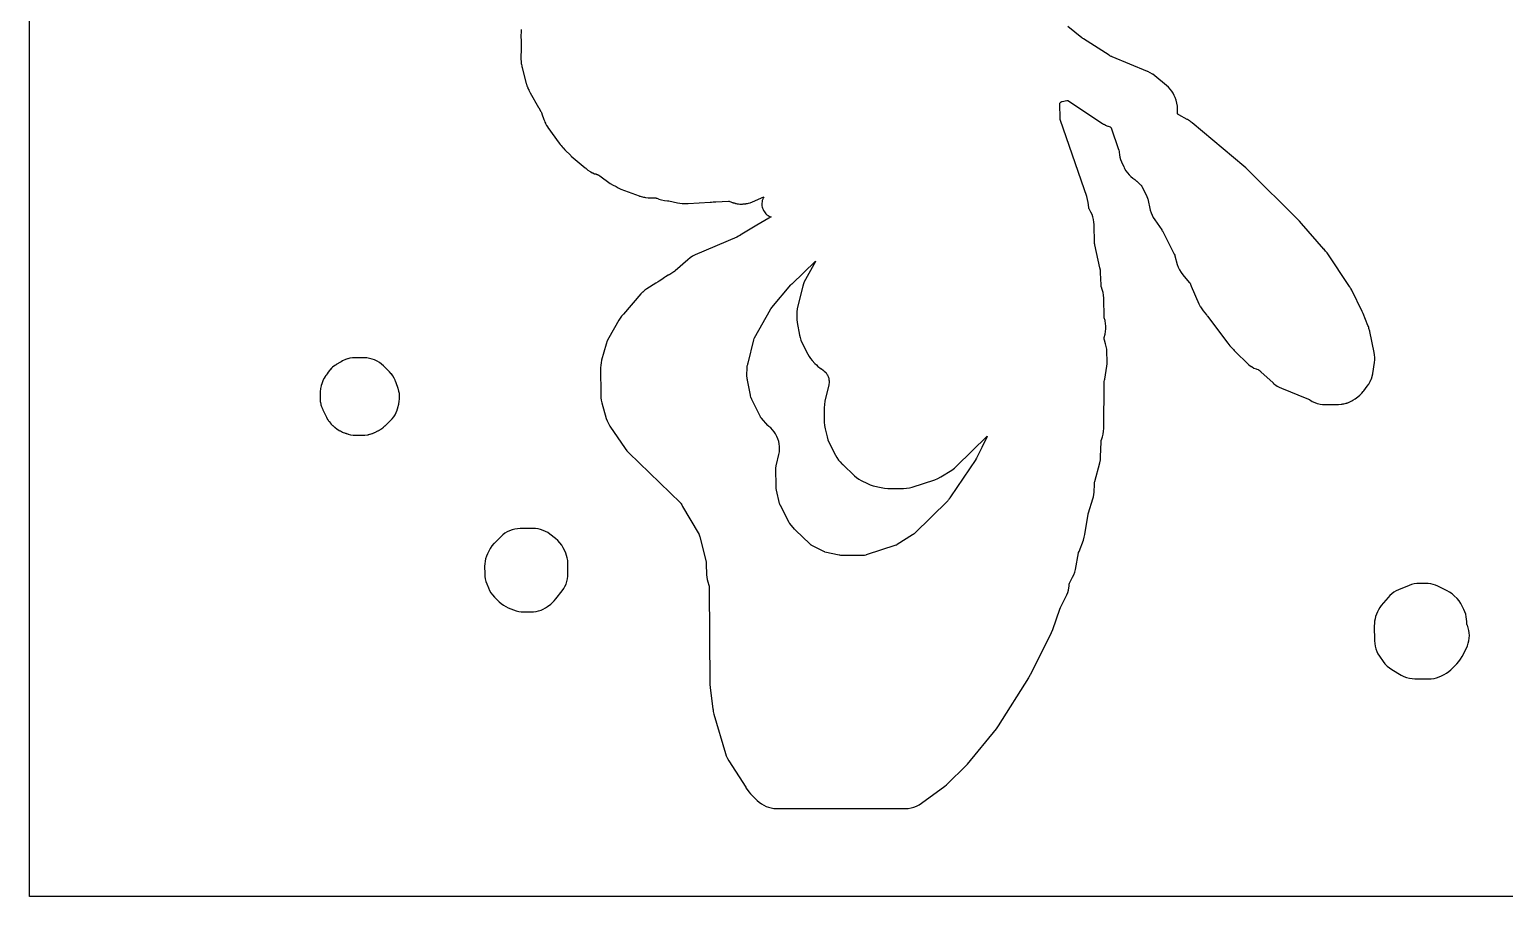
# Model space of a CAD drawing. Header units: millimetres. Extents: x 0 to 300, y 0 to 300.
# Drawn here: x 0 to 134.1, y 0 to 78.8 of the extents above; entities that cross this region are included whole.
import ezdxf

# ---------------------------------------------------------------- set-up
doc = ezdxf.new("R2010")
doc.units = ezdxf.units.MM
doc.layers.add('CUT', color=7, linetype='CONTINUOUS')

msp = doc.modelspace()

# ---------------------------------------------------------------- linework, layer by layer
at = {"layer": 'CUT'}
for points in [[(299.95, 0), (0.05, 0), (0.02, 0), (0.01, 0), (0.01, 0.01), (0, 0.01), (0, 0.02), (0, 0.05), (0, 299.92), (0, 299.95), (0, 299.96), (0.01, 299.97), (0.02, 299.97), (0.05, 299.97), (299.95, 299.97)], [(44.72, 78.81), (44.72, 78.76), (44.72, 78.72), (44.71, 78.68), (44.7, 78.55), (44.7, 78.48), (44.7, 78.47), (44.69, 78.35), (44.69, 78.34), (44.69, 78.31), (44.7, 77.61), (44.7, 77.37), (44.7, 77.18), (44.69, 76.12), (44.7, 75.91), (44.71, 75.83), (44.72, 75.7), (44.74, 75.62), (44.74, 75.61), (44.77, 75.49), (44.79, 75.39), (44.8, 75.37), (44.81, 75.33), (45.17, 73.91), (45.19, 73.85), (45.23, 73.69), (45.25, 73.64), (45.31, 73.49), (45.33, 73.43), (45.4, 73.32), (45.41, 73.29), (45.41, 73.28), (45.53, 73.04), (46.3, 71.71), (46.34, 71.64), (46.34, 71.63), (46.36, 71.61), (46.51, 71.35), (46.51, 71.34), (46.52, 71.32), (46.53, 71.31), (46.55, 71.27), (46.56, 71.24), (46.58, 71.19), (46.58, 71.18), (46.58, 71.17), (46.59, 71.15), (46.59, 71.14), (46.77, 70.62), (46.78, 70.61), (46.83, 70.49), (46.87, 70.37), (46.92, 70.28), (46.93, 70.26), (46.99, 70.15), (47.02, 70.08), (47.13, 69.93), (47.15, 69.9), (48.18, 68.46), (48.26, 68.35), (48.29, 68.31), (48.34, 68.26), (48.34, 68.25), (48.44, 68.14), (48.49, 68.08), (48.5, 68.07), (48.5, 68.06), (48.51, 68.05), (48.52, 68.04), (48.7, 67.86), (49.22, 67.34), (49.26, 67.3), (49.44, 67.14), (50.55, 66.22), (50.59, 66.19), (50.6, 66.18), (50.61, 66.17), (50.66, 66.13), (50.79, 66.02), (50.98, 65.9), (51.04, 65.87), (51.18, 65.79), (51.24, 65.77), (51.39, 65.7), (51.46, 65.69), (51.49, 65.68), (51.52, 65.67), (51.54, 65.66), (51.58, 65.65), (51.59, 65.64), (51.61, 65.63), (51.66, 65.62), (51.68, 65.61), (51.69, 65.61), (51.7, 65.6), (51.71, 65.6), (51.72, 65.59), (51.73, 65.59), (51.74, 65.58), (51.76, 65.57), (51.82, 65.53), (51.83, 65.52), (51.84, 65.51), (51.87, 65.49), (52.82, 64.81), (53.07, 64.65), (53.28, 64.56), (53.3, 64.55), (53.34, 64.53), (53.35, 64.52), (53.53, 64.41), (53.79, 64.3), (55.44, 63.69), (55.49, 63.67), (55.55, 63.65), (55.64, 63.62), (55.75, 63.59), (55.85, 63.56), (55.92, 63.55), (55.93, 63.55), (55.94, 63.55), (56.01, 63.53), (56.06, 63.53), (56.28, 63.51), (56.87, 63.49), (56.94, 63.49), (56.95, 63.49), (56.97, 63.49), (57, 63.48), (57.02, 63.48), (57.03, 63.47), (57.04, 63.47), (57.05, 63.47), (57.06, 63.46), (57.19, 63.41), (57.23, 63.39), (57.49, 63.31), (57.75, 63.25), (58.02, 63.23), (58.11, 63.23), (58.13, 63.23), (58.15, 63.22), (58.92, 63.05), (59.15, 63.01), (59.37, 62.99), (59.55, 62.99), (59.6, 62.99), (59.67, 62.98), (59.9, 62.98), (61.91, 63.11), (61.96, 63.11), (62.01, 63.12), (62.18, 63.13), (62.43, 63.14), (63.57, 63.2), (63.58, 63.2), (63.61, 63.2), (63.63, 63.19), (63.7, 63.17), (63.79, 63.13), (63.91, 63.09), (63.92, 63.09), (63.94, 63.08), (63.97, 63.07), (64.01, 63.06), (64.02, 63.06), (64.06, 63.05), (64.08, 63.04), (64.1, 63.04), (64.14, 63.02), (64.18, 63.01), (64.22, 63), (64.26, 62.99), (64.37, 62.97), (64.48, 62.96), (64.6, 62.94), (64.61, 62.94), (64.73, 62.94), (64.84, 62.94), (64.9, 62.95), (64.93, 62.95), (64.96, 62.95), (64.99, 62.95), (65, 62.95), (65.01, 62.95), (65.02, 62.96), (65.04, 62.96), (65.05, 62.96), (65.07, 62.96), (65.15, 62.97), (65.19, 62.98), (65.25, 62.99), (65.27, 62.99), (65.3, 63), (65.4, 63.02), (65.5, 63.05), (65.51, 63.05), (65.52, 63.06), (65.53, 63.06), (65.75, 63.14), (66.77, 63.58), (66.73, 63.5), (66.68, 63.38), (66.64, 63.27), (66.62, 63.15), (66.6, 63.03), (66.6, 62.91), (66.61, 62.79), (66.63, 62.67), (66.66, 62.56), (66.71, 62.44), (66.76, 62.34), (66.83, 62.23), (66.9, 62.14), (66.98, 62.05), (67.07, 61.97), (67.17, 61.9), (67.27, 61.84), (67.38, 61.79), (67.44, 61.77), (67.25, 61.67), (66.16, 61.01), (64.64, 60.1), (64.62, 60.09), (64.6, 60.08), (64.48, 60.01), (64.47, 60.01), (64.34, 59.94), (60.53, 58.31), (60.29, 58.19), (60.07, 58.05), (59.86, 57.88), (58.73, 56.88), (58.68, 56.84), (58.67, 56.83), (58.65, 56.81), (58.61, 56.79), (58.6, 56.78), (58.59, 56.77), (58.42, 56.66), (58.4, 56.65), (58.39, 56.64), (58.38, 56.64), (58.37, 56.63), (58.36, 56.62), (58.35, 56.62), (58.33, 56.61), (58.32, 56.61), (58.3, 56.6), (58.26, 56.57), (58.24, 56.56), (58.23, 56.55), (58.16, 56.51), (58.13, 56.49), (58.11, 56.48), (58.1, 56.48), (58.07, 56.46), (57.85, 56.31), (57.75, 56.25), (57.5, 56.09), (57.26, 55.94), (57.16, 55.88), (56.95, 55.75), (56.15, 55.24), (56.13, 55.22), (55.95, 55.1), (55.77, 54.94), (55.76, 54.93), (55.6, 54.77), (54.01, 52.93), (53.99, 52.91), (53.89, 52.8), (53.84, 52.74), (53.71, 52.57), (53.59, 52.38), (52.68, 50.78), (52.54, 50.5), (52.44, 50.21), (52.03, 48.74), (51.98, 48.52), (51.95, 48.29), (51.94, 48.06), (51.95, 45.56), (51.96, 45.33), (51.99, 45.1), (52.05, 44.87), (52.46, 43.46), (52.54, 43.22), (52.66, 42.98), (52.79, 42.76), (54.17, 40.72), (54.33, 40.51), (54.5, 40.32), (59.21, 35.78), (59.24, 35.75), (59.24, 35.74), (59.25, 35.73), (59.25, 35.72), (59.27, 35.7), (59.28, 35.68), (59.32, 35.6), (59.4, 35.46), (60.81, 33.04), (60.86, 32.97), (60.88, 32.94), (60.9, 32.9), (60.91, 32.88), (60.93, 32.77), (60.95, 32.68), (61.53, 30.42), (61.53, 30.41), (61.53, 30.4), (61.53, 30.36), (61.54, 30.25), (61.58, 29.23), (61.6, 29.01), (61.63, 28.8), (61.69, 28.59), (61.78, 28.3), (61.78, 28.28), (61.8, 28.23), (61.82, 28.15), (61.82, 28.14), (61.82, 28.13), (61.82, 28.12), (61.82, 28.07), (61.88, 19.29), (61.9, 18.95), (62.16, 17.05), (62.17, 16.97), (62.19, 16.81), (62.25, 16.58), (63.29, 12.99), (63.37, 12.77), (63.47, 12.55), (63.59, 12.34), (65.14, 9.93), (65.16, 9.89), (65.26, 9.72), (65.41, 9.52), (65.57, 9.34), (66.18, 8.73), (66.36, 8.57), (66.56, 8.42), (66.77, 8.3), (66.99, 8.19), (67.22, 8.11), (67.46, 8.05), (67.7, 8.01), (67.95, 8), (79.66, 8), (79.92, 8.01), (80.18, 8.06), (80.44, 8.12), (80.68, 8.22), (80.91, 8.34), (81.13, 8.48), (83.24, 10.02), (83.39, 10.14), (83.53, 10.26), (85.12, 11.83), (85.13, 11.84), (85.14, 11.85), (85.3, 12.03), (87.94, 15.25), (88.13, 15.51), (90.87, 19.88), (90.87, 19.89), (90.92, 19.97), (91.04, 20.17), (91.06, 20.21), (92.94, 23.98), (93.06, 24.28), (93.7, 26.13), (93.7, 26.14), (93.71, 26.16), (93.72, 26.18), (93.76, 26.27), (94.26, 27.23), (94.35, 27.42), (94.42, 27.63), (94.48, 27.84), (94.52, 28.05), (94.54, 28.2), (94.55, 28.39), (94.55, 28.4), (94.55, 28.41), (94.57, 28.45), (94.58, 28.48), (94.87, 29.03), (94.98, 29.25), (95.06, 29.49), (95.12, 29.73), (95.4, 31.23), (95.41, 31.27), (95.41, 31.28), (95.45, 31.37), (95.85, 32.4), (95.93, 32.66), (95.99, 32.91), (96.28, 34.74), (96.29, 34.8), (96.3, 34.82), (96.3, 34.83), (96.31, 34.85), (96.32, 34.86), (96.72, 36.14), (96.77, 36.34), (96.81, 36.55), (96.83, 36.75), (96.87, 37.48), (96.87, 37.62), (96.87, 37.63), (96.87, 37.64), (96.87, 37.66), (96.89, 37.71), (97.33, 39.43), (97.39, 39.7), (97.41, 39.98), (97.45, 41.3), (97.46, 41.39), (97.47, 41.49), (97.48, 41.52), (97.57, 41.78), (97.64, 42.03), (97.68, 42.29), (97.7, 42.55), (97.74, 46.68), (97.74, 46.76), (97.74, 46.78), (97.75, 46.8), (97.75, 46.81), (97.77, 46.94), (97.79, 47.02), (97.98, 48.21), (98, 48.43), (98.01, 48.66), (97.99, 49.52), (97.97, 49.76), (97.93, 50), (97.87, 50.23), (97.76, 50.57), (97.73, 50.66), (97.74, 50.71), (97.75, 50.8), (97.83, 51.12), (97.87, 51.36), (97.9, 51.6), (97.9, 51.84), (97.87, 52.08), (97.83, 52.32), (97.82, 52.36), (97.79, 52.43), (97.77, 52.5), (97.76, 52.54), (97.75, 52.58), (97.75, 52.6), (97.75, 52.64), (97.71, 54.38), (97.69, 54.65), (97.64, 54.91), (97.56, 55.17), (97.49, 55.37), (97.47, 55.41), (97.47, 55.44), (97.46, 55.48), (97.46, 55.49), (97.45, 55.6), (97.41, 56.69), (97.39, 56.92), (97.35, 57.15), (96.89, 59.24), (96.88, 59.27), (96.88, 59.29), (96.87, 59.32), (96.87, 59.33), (96.87, 59.34), (96.87, 59.37), (96.87, 59.39), (96.83, 61.07), (96.81, 61.3), (96.77, 61.54), (96.71, 61.77), (96.63, 61.99), (96.53, 62.2), (96.36, 62.51), (96.35, 62.54), (96.34, 62.55), (96.33, 62.58), (96.33, 62.59), (96.33, 62.61), (96.27, 63.09), (96.23, 63.36), (96.15, 63.63), (95.67, 65.01), (93.74, 70.61), (93.73, 70.66), (93.72, 70.74), (93.72, 70.76), (93.69, 71.99), (93.7, 72.07), (93.71, 72.09), (93.71, 72.1), (93.81, 72.21), (93.82, 72.22), (93.83, 72.23), (93.84, 72.24), (93.85, 72.24), (93.86, 72.25), (93.88, 72.25), (93.93, 72.27), (94.35, 72.34), (94.4, 72.35), (94.41, 72.35), (94.42, 72.35), (94.43, 72.35), (94.46, 72.34), (94.47, 72.33), (94.52, 72.3), (97.58, 70.27), (97.59, 70.27), (97.69, 70.21), (97.72, 70.19), (97.73, 70.18), (97.75, 70.17), (97.77, 70.16), (97.82, 70.13), (97.83, 70.12), (98.08, 70.02), (98.09, 70.01), (98.28, 69.95), (98.32, 69.94), (98.34, 69.93), (98.35, 69.92), (98.36, 69.88), (99.05, 67.9), (99.06, 67.87), (99.07, 67.83), (99.1, 67.73), (99.1, 67.72), (99.11, 67.69), (99.11, 67.66), (99.14, 67.42), (99.17, 67.2), (99.23, 66.98), (99.31, 66.77), (99.4, 66.56), (99.51, 66.35), (99.57, 66.23), (99.6, 66.17), (99.72, 65.97), (99.85, 65.78), (100, 65.6), (100.16, 65.44), (100.34, 65.29), (100.53, 65.16), (100.57, 65.14), (100.59, 65.12), (100.66, 65.06), (100.68, 65.04), (100.69, 65.03), (100.74, 64.99), (101.05, 64.69), (101.1, 64.65), (101.1, 64.64), (101.13, 64.61), (101.13, 64.6), (101.15, 64.56), (101.62, 63.63), (101.63, 63.59), (101.64, 63.57), (101.66, 63.53), (101.67, 63.5), (101.67, 63.49), (101.69, 63.45), (101.7, 63.4), (101.93, 62.38), (102, 62.15), (102.09, 61.92), (102.2, 61.71), (102.33, 61.5), (102.97, 60.59), (102.99, 60.56), (103.02, 60.51), (103.04, 60.49), (103.11, 60.37), (104.1, 58.39), (104.15, 58.28), (104.16, 58.25), (104.16, 58.24), (104.39, 57.45), (104.47, 57.19), (104.59, 56.95), (104.73, 56.72), (104.89, 56.5), (105.48, 55.82), (105.52, 55.77), (105.56, 55.72), (105.57, 55.71), (105.57, 55.7), (105.58, 55.69), (105.58, 55.68), (105.6, 55.62), (105.62, 55.57), (105.63, 55.56), (105.66, 55.47), (106.35, 53.88), (106.48, 53.62), (106.5, 53.59), (106.61, 53.41), (106.74, 53.23), (107.03, 52.87), (107.06, 52.83), (107.09, 52.79), (107.12, 52.75), (108.97, 50.3), (109.18, 50.05), (109.51, 49.71), (109.57, 49.64), (109.78, 49.4), (110.7, 48.5), (110.89, 48.33), (110.9, 48.33), (111.1, 48.18), (111.13, 48.17), (111.2, 48.13), (111.36, 48.03), (111.56, 47.95), (111.62, 47.92), (111.73, 47.89), (111.77, 47.87), (111.78, 47.87), (111.8, 47.86), (111.81, 47.85), (111.82, 47.84), (111.83, 47.84), (111.84, 47.83), (111.86, 47.81), (111.88, 47.8), (111.89, 47.78), (111.92, 47.76), (111.93, 47.75), (111.94, 47.74), (111.96, 47.72), (111.99, 47.7), (113.1, 46.68), (113.11, 46.67), (113.27, 46.53), (113.28, 46.52), (113.34, 46.48), (113.46, 46.4), (113.47, 46.4), (113.58, 46.33), (113.59, 46.33), (113.65, 46.29), (113.66, 46.28), (113.86, 46.19), (116.17, 45.26), (116.18, 45.25), (116.4, 45.16), (116.41, 45.16), (116.41, 45.15), (116.42, 45.15), (116.44, 45.14), (116.44, 45.13), (116.66, 45), (116.89, 44.89), (117.12, 44.82), (117.13, 44.81), (117.38, 44.75), (117.6, 44.73), (117.64, 44.72), (117.89, 44.71), (118.54, 44.73), (118.72, 44.73), (119.04, 44.73), (119.29, 44.74), (119.39, 44.76), (119.45, 44.77), (119.54, 44.79), (119.64, 44.81), (119.74, 44.84), (119.77, 44.85), (119.78, 44.85), (119.79, 44.85), (119.8, 44.85), (119.81, 44.86), (119.89, 44.88), (120.02, 44.94), (120.13, 44.98), (120.25, 45.05), (120.36, 45.1), (120.57, 45.24), (120.81, 45.42), (120.99, 45.57), (121, 45.58), (121.04, 45.62), (121.08, 45.66), (121.13, 45.71), (121.15, 45.73), (121.18, 45.76), (121.3, 45.91), (121.34, 45.95), (121.67, 46.38), (121.82, 46.58), (121.94, 46.8), (122.03, 47.03), (122.04, 47.06), (122.11, 47.27), (122.11, 47.29), (122.16, 47.51), (122.16, 47.54), (122.32, 48.53), (122.32, 48.57), (122.34, 48.76), (122.34, 48.79), (122.35, 48.98), (122.35, 48.99), (122.35, 49.02), (122.33, 49.21), (122.33, 49.24), (122.3, 49.43), (122.3, 49.46), (121.9, 51.36), (121.9, 51.37), (121.82, 51.64), (121.82, 51.65), (121.81, 51.67), (121.8, 51.7), (121.8, 51.71), (121.77, 51.8), (121.72, 51.91), (121.3, 52.99), (121.21, 53.18), (120.25, 55.11), (120.17, 55.25), (120.15, 55.29), (120.12, 55.34), (120.09, 55.39), (120.07, 55.42), (120.06, 55.43), (120.05, 55.45), (118.01, 58.49), (117.95, 58.56), (117.94, 58.58), (117.93, 58.6), (117.92, 58.61), (117.88, 58.67), (117.81, 58.75), (117.74, 58.83), (117.72, 58.85), (115.69, 61.17), (115.68, 61.17), (115.49, 61.38), (110.67, 66.18), (110.62, 66.23), (110.45, 66.38), (105.73, 70.33), (105.7, 70.36), (105.69, 70.36), (105.68, 70.37), (105.66, 70.38), (105.6, 70.43), (105.52, 70.49), (105.51, 70.5), (105.49, 70.51), (105.32, 70.62), (105.29, 70.63), (104.52, 71.06), (104.48, 71.09), (104.47, 71.09), (104.47, 71.1), (104.45, 71.11), (104.43, 71.13), (104.41, 71.15), (104.4, 71.17), (104.4, 71.18), (104.41, 71.31), (104.41, 71.41), (104.41, 71.59), (104.4, 71.85), (104.35, 72.11), (104.29, 72.37), (104.19, 72.62), (104.1, 72.82), (104, 73.02), (103.88, 73.21), (103.74, 73.39), (103.59, 73.56), (103.42, 73.71), (102.35, 74.6), (102.34, 74.6), (102.15, 74.75), (102.14, 74.75), (101.93, 74.88), (101.92, 74.88), (101.7, 74.99), (101.69, 74.99), (98.47, 76.32), (98.43, 76.34), (98.38, 76.36), (98.26, 76.42), (98.19, 76.46), (95.86, 77.95), (95.81, 77.98), (95.77, 78.01), (95.76, 78.02), (95.7, 78.06), (94.44, 79.08)]]:
    msp.add_lwpolyline(points, dxfattribs=at)
for points in [[(67.44, 53.45), (67.51, 53.55), (69.24, 55.59), (69.31, 55.66), (69.33, 55.68), (69.35, 55.7), (71.45, 57.71), (71.49, 57.75), (71.48, 57.71), (70.56, 56.08), (70.46, 55.88), (70.38, 55.68), (70.32, 55.47), (69.87, 53.7), (69.81, 53.42), (69.79, 53.14), (69.78, 52.69), (69.79, 52.43), (69.82, 52.18), (70.03, 51.03), (70.08, 50.8), (70.16, 50.58), (70.25, 50.36), (70.79, 49.28), (70.9, 49.09), (71.03, 48.91), (71.17, 48.73), (71.42, 48.45), (71.56, 48.31), (71.71, 48.17), (71.88, 48.05), (72, 47.97), (72.03, 47.95), (72.18, 47.84), (72.19, 47.84), (72.22, 47.81), (72.28, 47.76), (72.38, 47.67), (72.39, 47.65), (72.41, 47.63), (72.42, 47.63), (72.43, 47.61), (72.44, 47.59), (72.47, 47.55), (72.51, 47.49), (72.52, 47.47), (72.55, 47.42), (72.56, 47.41), (72.58, 47.38), (72.64, 47.27), (72.65, 47.24), (72.67, 47.18), (72.69, 47.14), (72.69, 47.13), (72.69, 47.12), (72.7, 47.06), (72.7, 47.04), (72.71, 46.99), (72.71, 46.97), (72.73, 46.86), (72.73, 46.82), (72.73, 46.81), (72.72, 46.71), (72.72, 46.69), (72.71, 46.58), (72.71, 46.57), (72.7, 46.52), (72.34, 45.02), (72.29, 44.72), (72.27, 44.42), (72.28, 43.13), (72.28, 43.11), (72.3, 42.81), (72.35, 42.52), (72.53, 41.78), (72.62, 41.5), (72.73, 41.24), (73.3, 40.12), (73.43, 39.89), (73.59, 39.67), (73.72, 39.51), (73.89, 39.32), (73.93, 39.28), (73.97, 39.25), (75.02, 38.24), (75.21, 38.07), (75.42, 37.92), (75.65, 37.8), (76.2, 37.53), (76.45, 37.42), (76.72, 37.34), (77.47, 37.16), (77.76, 37.11), (78.05, 37.09), (79.5, 37.09), (79.76, 37.1), (80.02, 37.14), (80.27, 37.21), (82.34, 37.88), (82.62, 37.99), (82.89, 38.14), (83.89, 38.76), (84.12, 38.92), (84.32, 39.1), (87.1, 41.83), (87.07, 41.76), (87.07, 41.75), (86.6, 40.8), (86.13, 39.85), (86.12, 39.84), (86.08, 39.75), (86.07, 39.74), (86.05, 39.72), (86.05, 39.71), (83.77, 36.34), (83.71, 36.25), (83.63, 36.12), (83.62, 36.11), (83.62, 36.1), (83.58, 36.05), (83.56, 36.02), (83.52, 35.97), (83.51, 35.96), (80.49, 32.99), (80.47, 32.96), (80.46, 32.95), (80.37, 32.9), (80.29, 32.86), (78.92, 31.98), (78.88, 31.95), (78.85, 31.94), (78.78, 31.92), (76.09, 31.04), (76.06, 31.03), (75.94, 31), (75.92, 31), (75.9, 31), (73.79, 31), (73.69, 31.01), (73.66, 31.02), (73.64, 31.02), (72.34, 31.31), (72.32, 31.32), (72.31, 31.32), (72.23, 31.36), (71.15, 31.91), (71.09, 31.94), (71.08, 31.95), (71.07, 31.96), (71.06, 31.96), (71.05, 31.97), (71.04, 31.98), (71, 32.02), (70.97, 32.05), (70.96, 32.06), (69.66, 33.3), (69.65, 33.3), (69.64, 33.32), (69.62, 33.33), (69.6, 33.35), (69.57, 33.39), (69.15, 33.89), (69.13, 33.92), (69.12, 33.93), (69.11, 33.94), (69.1, 33.96), (69.08, 33.99), (69.05, 34.05), (68.29, 35.54), (68.27, 35.58), (68.27, 35.59), (68.26, 35.6), (68.25, 35.63), (68.25, 35.64), (68.24, 35.67), (68.22, 35.73), (67.93, 36.92), (67.93, 36.96), (67.92, 37.01), (67.92, 37.02), (67.9, 37.11), (67.9, 37.12), (67.9, 37.14), (67.9, 37.18), (67.89, 38.99), (67.89, 39.02), (67.9, 39.08), (67.92, 39.21), (67.93, 39.26), (68.15, 40.17), (68.2, 40.41), (68.22, 40.65), (68.22, 40.89), (68.19, 41.13), (68.14, 41.37), (68.07, 41.6), (67.98, 41.82), (67.86, 42.04), (67.73, 42.24), (67.58, 42.42), (67.41, 42.6), (67.34, 42.65), (67.29, 42.7), (67.27, 42.71), (67.25, 42.73), (67.22, 42.76), (67.2, 42.78), (67.18, 42.79), (67.17, 42.8), (67.16, 42.81), (66.58, 43.47), (66.49, 43.56), (66.48, 43.57), (66.47, 43.58), (66.47, 43.59), (65.76, 45.05), (65.7, 45.17), (65.65, 45.26), (65.62, 45.31), (65.6, 45.34), (65.6, 45.35), (65.59, 45.36), (65.59, 45.37), (65.57, 45.51), (65.56, 45.56), (65.3, 46.92), (65.29, 47), (65.28, 47.03), (65.27, 47.08), (65.26, 47.16), (65.25, 47.22), (65.25, 47.26), (65.28, 48.16), (65.28, 48.21), (65.28, 48.22), (65.28, 48.23), (65.28, 48.24), (65.32, 48.35), (65.34, 48.44), (65.35, 48.47), (65.35, 48.48), (65.88, 50.6), (65.92, 50.73), (65.95, 50.79), (67.38, 53.34), (67.39, 53.38), (67.4, 53.39), (67.42, 53.42)], [(28.67, 42.13), (28.69, 42.12), (28.7, 42.12), (28.71, 42.12), (28.72, 42.11), (28.73, 42.11), (28.76, 42.1), (28.79, 42.09), (28.8, 42.09), (28.84, 42.08), (28.91, 42.06), (28.92, 42.05), (28.95, 42.04), (28.99, 42.03), (29.2, 41.97), (29.23, 41.97), (29.45, 41.93), (29.47, 41.93), (29.71, 41.92), (30.28, 41.92), (30.51, 41.93), (30.73, 41.96), (30.74, 41.96), (30.78, 41.97), (30.79, 41.97), (30.81, 41.98), (30.85, 41.99), (30.86, 41.99), (30.87, 41.99), (30.95, 42.01), (30.97, 42.02), (31.16, 42.08), (31.19, 42.09), (31.37, 42.17), (31.4, 42.18), (31.68, 42.32), (31.72, 42.34), (31.76, 42.37), (31.8, 42.39), (31.82, 42.4), (31.85, 42.41), (31.91, 42.45), (31.94, 42.47), (32.12, 42.59), (32.15, 42.62), (32.19, 42.66), (32.21, 42.67), (32.22, 42.68), (32.23, 42.69), (32.32, 42.77), (32.35, 42.79), (32.79, 43.22), (32.81, 43.24), (32.82, 43.25), (32.83, 43.26), (32.85, 43.28), (32.97, 43.41), (32.98, 43.43), (33.12, 43.59), (33.25, 43.79), (33.36, 44), (33.43, 44.21), (33.44, 44.22), (33.5, 44.43), (33.51, 44.45), (33.58, 44.74), (33.59, 44.78), (33.6, 44.81), (33.63, 44.97), (33.63, 45.01), (33.66, 45.2), (33.66, 45.24), (33.66, 45.44), (33.66, 45.47), (33.64, 45.68), (33.64, 45.71), (33.6, 45.91), (33.6, 45.94), (33.56, 46.08), (33.54, 46.14), (33.53, 46.16), (33.36, 46.69), (33.35, 46.7), (33.3, 46.83), (33.27, 46.91), (33.27, 46.92), (33.17, 47.12), (33.05, 47.32), (32.91, 47.5), (32.9, 47.51), (32.75, 47.68), (32.2, 48.23), (32.02, 48.39), (31.82, 48.54), (31.61, 48.66), (31.39, 48.77), (31.16, 48.85), (30.92, 48.91), (30.68, 48.95), (30.43, 48.96), (29.62, 48.96), (29.6, 48.96), (29.39, 48.95), (29.37, 48.95), (29.17, 48.92), (29.14, 48.92), (28.95, 48.87), (28.91, 48.86), (28.73, 48.8), (28.69, 48.79), (28.53, 48.71), (28.48, 48.69), (28.33, 48.6), (28.28, 48.58), (27.9, 48.34), (27.88, 48.33), (27.83, 48.3), (27.67, 48.19), (27.57, 48.1), (27.47, 48.02), (27.47, 48.01), (27.39, 47.93), (27.38, 47.92), (27.28, 47.82), (27.16, 47.66), (27.14, 47.63), (27.12, 47.6), (27.06, 47.5), (26.98, 47.39), (26.94, 47.34), (26.93, 47.32), (26.92, 47.31), (26.91, 47.3), (26.88, 47.26), (26.79, 47.11), (26.69, 46.89), (26.68, 46.87), (26.62, 46.7), (26.61, 46.67), (26.61, 46.66), (26.6, 46.64), (26.59, 46.61), (26.54, 46.45), (26.53, 46.41), (26.47, 46.18), (26.47, 46.17), (26.46, 46.11), (26.43, 45.93), (26.43, 45.9), (26.42, 45.68), (26.42, 45.62), (26.42, 45.35), (26.43, 45.12), (26.45, 44.98), (26.46, 44.9), (26.49, 44.75), (26.5, 44.72), (26.5, 44.71), (26.51, 44.68), (26.54, 44.59), (26.58, 44.47), (26.58, 44.46), (26.61, 44.4), (26.65, 44.32), (26.67, 44.27), (26.67, 44.26), (26.69, 44.22), (27, 43.58), (27.01, 43.57), (27.11, 43.37), (27.12, 43.35), (27.2, 43.24), (27.25, 43.17), (27.26, 43.16), (27.4, 42.99), (27.42, 42.97), (27.57, 42.82), (27.59, 42.8), (27.75, 42.67), (27.77, 42.65), (27.99, 42.49), (28.03, 42.46), (28.17, 42.37), (28.22, 42.34), (28.23, 42.33), (28.27, 42.31), (28.47, 42.21), (28.53, 42.18)], [(47.73, 26.87), (47.88, 27.04), (48.45, 27.78), (48.59, 27.98), (48.7, 28.19), (48.8, 28.4), (48.88, 28.63), (48.93, 28.86), (48.96, 29.1), (48.97, 29.34), (48.96, 30.31), (48.95, 30.54), (48.91, 30.77), (48.85, 31), (48.78, 31.22), (48.68, 31.43), (48.54, 31.7), (48.4, 31.94), (48.24, 32.15), (48.05, 32.35), (47.84, 32.53), (47.32, 32.93), (47.13, 33.07), (46.92, 33.18), (46.71, 33.28), (46.48, 33.36), (46.25, 33.41), (46.02, 33.44), (45.78, 33.45), (44.62, 33.44), (44.37, 33.43), (44.13, 33.39), (43.89, 33.33), (43.66, 33.24), (43.44, 33.14), (43.23, 33.01), (43.04, 32.86), (42.86, 32.69), (42.25, 32.07), (42.24, 32.07), (42.05, 31.86), (41.89, 31.63), (41.76, 31.38), (41.64, 31.13), (41.55, 30.92), (41.48, 30.7), (41.43, 30.47), (41.4, 30.24), (41.39, 30.01), (41.4, 29.32), (41.41, 29.09), (41.45, 28.86), (41.51, 28.64), (41.58, 28.42), (41.73, 28.05), (41.84, 27.82), (41.97, 27.61), (42.11, 27.41), (42.28, 27.22), (42.71, 26.79), (42.9, 26.63), (43.1, 26.48), (43.31, 26.35), (43.54, 26.25), (44.03, 26.05), (44.25, 25.96), (44.49, 25.91), (44.73, 25.87), (44.97, 25.86), (45.62, 25.86), (45.85, 25.87), (46.08, 25.9), (46.3, 25.95), (46.52, 26.03), (46.73, 26.12), (46.93, 26.23), (47.12, 26.36), (47.4, 26.57), (47.57, 26.71)], [(127.97, 19.87), (128.2, 19.95), (128.43, 20.05), (128.66, 20.17), (128.87, 20.3), (129.07, 20.44), (129.25, 20.61), (129.81, 21.16), (129.99, 21.36), (130.15, 21.58), (130.29, 21.81), (130.68, 22.58), (130.78, 22.79), (130.85, 23.02), (130.91, 23.24), (130.94, 23.48), (130.95, 23.71), (130.95, 23.72), (130.94, 23.96), (130.9, 24.19), (130.85, 24.42), (130.77, 24.65), (130.76, 24.67), (130.73, 24.76), (130.73, 24.77), (130.73, 24.78), (130.72, 24.98), (130.7, 25.21), (130.67, 25.43), (130.62, 25.65), (130.55, 25.87), (130.46, 26.08), (130.31, 26.39), (130.18, 26.63), (130.01, 26.86), (129.83, 27.07), (129.58, 27.32), (129.38, 27.5), (129.15, 27.66), (128.92, 27.79), (128.09, 28.2), (127.88, 28.29), (127.66, 28.37), (127.44, 28.42), (127.21, 28.45), (126.98, 28.46), (126.43, 28.46), (126.18, 28.45), (125.94, 28.41), (125.7, 28.35), (125.47, 28.27), (124.51, 27.87), (124.3, 27.77), (124.09, 27.65), (123.9, 27.51), (123.73, 27.35), (123.56, 27.18), (122.94, 26.45), (122.8, 26.27), (122.68, 26.07), (122.58, 25.87), (122.49, 25.66), (122.42, 25.44), (122.37, 25.24), (122.33, 25.02), (122.31, 24.81), (122.3, 24.59), (122.32, 23.23), (122.34, 22.99), (122.38, 22.74), (122.44, 22.51), (122.53, 22.28), (122.64, 22.05), (122.77, 21.84), (123.11, 21.35), (123.27, 21.14), (123.46, 20.94), (123.68, 20.77), (123.9, 20.62), (124.76, 20.12), (124.99, 20), (125.24, 19.91), (125.49, 19.84), (125.74, 19.8), (126, 19.78), (127.25, 19.77), (127.49, 19.78), (127.74, 19.81)]]:
    msp.add_lwpolyline(points, close=True, dxfattribs=at)

doc.saveas('drawing.dxf')
